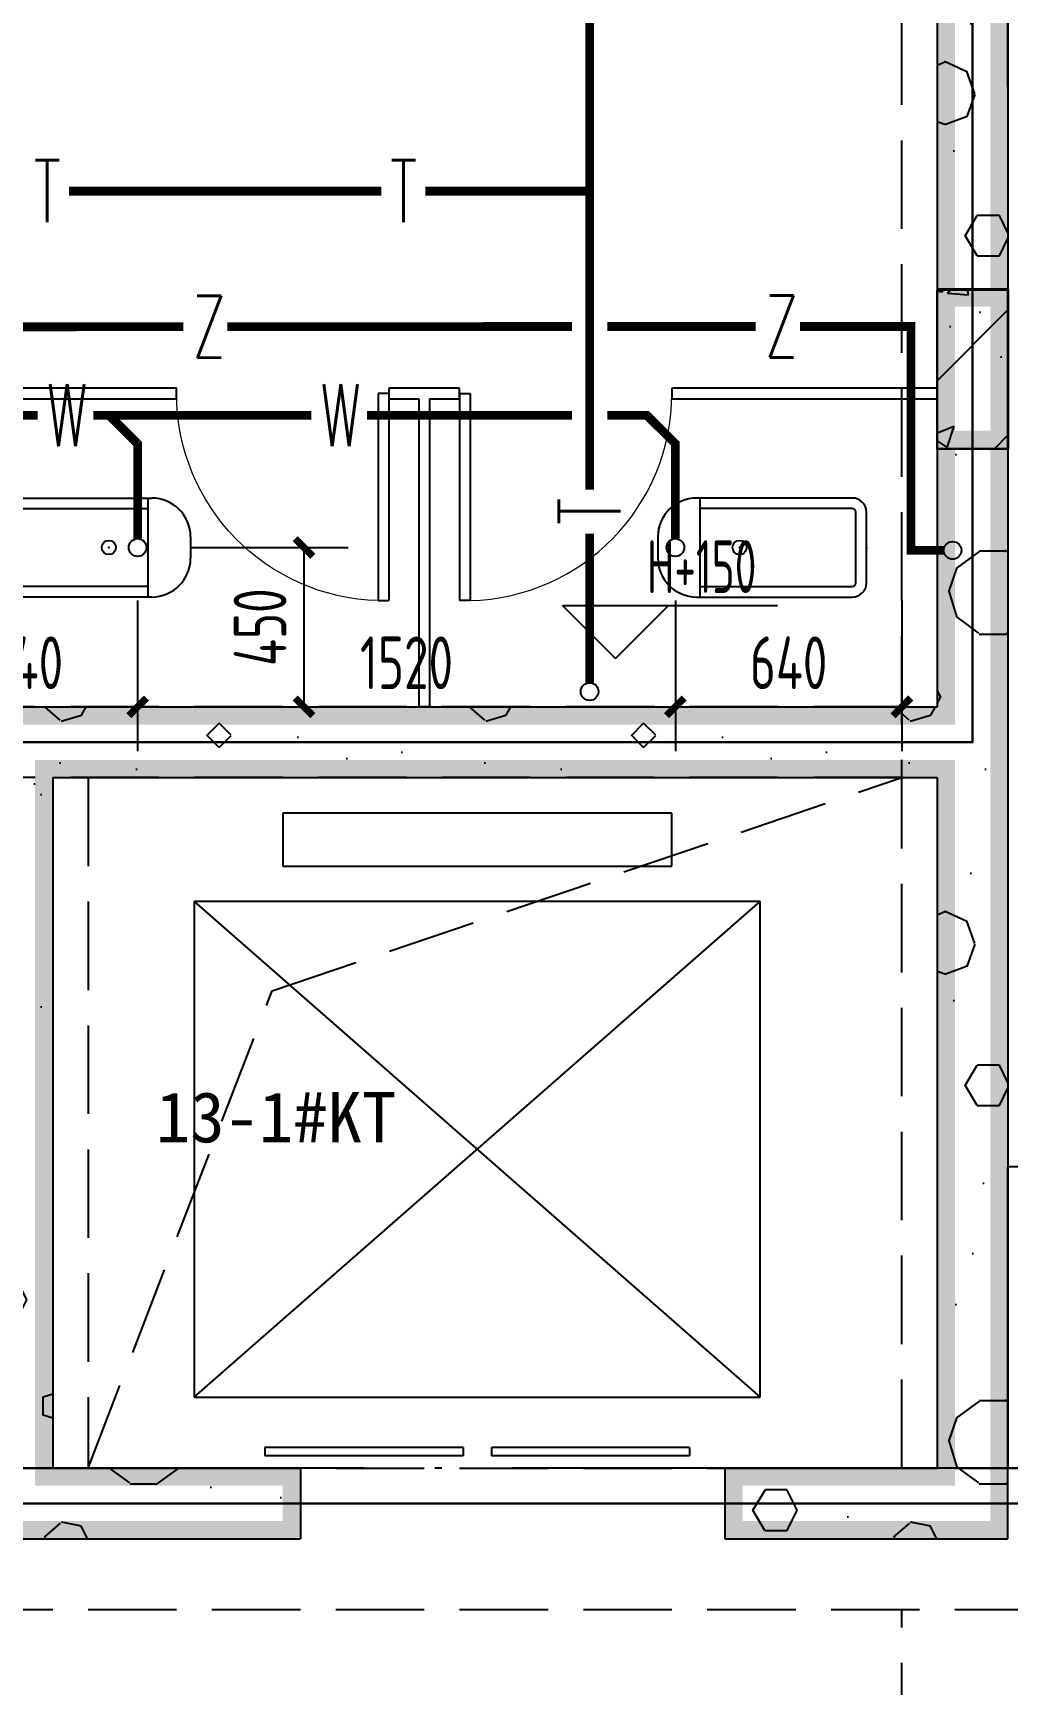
# Model space of a CAD drawing. Extents: x 175123 to 260190, y 15257 to 44959.
# Drawn here: x 238768 to 241524, y 30458 to 35123 of the extents above; entities that cross this region are included whole.
import ezdxf
from ezdxf.enums import TextEntityAlignment as Align
from ezdxf.xclip import XClip

# ---------------------------------------------------------------- set-up
doc = ezdxf.new("R2010")
doc.units = 0
doc.header["$LTSCALE"] = 1000
doc.header["$MEASUREMENT"] = 0
doc.header["$XCLIPFRAME"] = 2
for name, pattern in [('13#结构梁$0$DASH', [0.35, 0.25, -0.1]), ('13#结构梁$0$X-104 13#平面$0$DOTE', [2.42, 2, -0.2, 0.02, -0.2]), ('X-104 13#平面$0$DOTE', [2.42, 2, -0.2, 0.02, -0.2])]:
    doc.linetypes.add(name, pattern=pattern)
for name, color, linetype in [('01-标注_标高', 200, 'Continuous'), ('02-TEXT_标注', 130, 'Continuous'), ('13#结构梁$0$s-beam', 4, '13#结构梁$0$DASH'), ('13#结构梁$0$X-104 13#平面$0$A_AXIS-轴线', 36, '13#结构梁$0$X-104 13#平面$0$DOTE'), ('AXIS_TEXT', 7, 'Continuous'), ('EQUIP_污水', 7, 'Continuous'), ('PIPE-中水', 122, 'Continuous'), ('PIPE-污水', 2, 'Continuous'), ('PIPE-通气', 30, 'Continuous'), ('PUB_WALL', 9, 'Continuous'), ('TEXT_中水', 7, 'Continuous'), ('TEXT_污水', 7, 'Continuous'), ('TEXT_通气', 7, 'Continuous'), ('TWT_DIM', 3, 'Continuous'), ('VPIPE-中水', 122, 'TG_Z'), ('VPIPE-通气', 3, 'Continuous'), ('X-104 13#平面$0$A-E_电梯', 171, 'Continuous'), ('X-104 13#平面$0$A-I_卫-隔断', 214, 'Continuous'), ('X-104 13#平面$0$A_AXIS-轴线', 36, 'X-104 13#平面$0$DOTE'), ('X-104 13#平面$0$s-colu', 40, 'Continuous'), ('X-104 13#平面$1$05-填充_天正', 26, 'Continuous'), ('X-104 13#平面$1$A_STR-砌块墙', 121, 'Continuous'), ('X-104 13#平面$1$A_STR-砼柱', 51, 'Continuous'), ('图层1', 7, 'Continuous')]:
    doc.layers.add(name, color=color, linetype=linetype)
doc.layers.add('X-104 13#平面$0$000套内', color=226, linetype='Continuous', lineweight=30, plot=False)
doc.layers.add('X-104 13#平面$0$DIM_MODI', color=6, linetype='Continuous', plot=False)
doc.styles.add('_TCH_DIM', font='ros1.shx', dxfattribs={"bigfont": 'jd.shx'})
doc.styles.add('_TCH_DIM_T3', font='ROS1', dxfattribs={"width": 0.8, "bigfont": 'JD'})
doc.styles.add('_TWT_PIPETEXT', font='SIMPLEX', dxfattribs={"width": 0.8, "height": 3.5, "bigfont": 'HZTXT'})
doc.styles.add('COMPLEX', font='COMPLEX')
doc.styles.get("Standard").update_dxf_attribs({"font": 'STXIHEI.TTF'})
doc.styles.add('TG_LINETYPE', font='SIMPLEX', dxfattribs={"width": 0.8, "height": 3, "bigfont": 'HZTXT'})
doc.styles.add('图签信息$0$华文细黑', font='STXIHEI.TTF', dxfattribs={"height": 10})
doc.linetypes.add('TG_Z', pattern='A,2,-0.3,["Z",TG_LINETYPE,S=0.1,R=0,X=-0.23,Y=-0.15],0', length=2.3)
doc.dimstyles.new('_TWT_ARCH&&50', dxfattribs={"dimtxt": 148.75, "dimasz": 50, "dimexe": 125, "dimexo": 150, "dimgap": 50, "dimtad": 1, "dimdec": 0, "dimzin": 0, "dimdsep": 46, "dimtxsty": '_TCH_DIM_T3', "dimblk": 'ARCHTICK', "dimcen": 0.09, "dimclrt": 7, "dimazin": 2, "dimtfac": 1, "dimtdec": 0, "dimtix": 1, "dimtmove": 2, "dimatfit": 3, "dimfxl": 0, "dimtolj": 1, "dimtzin": 0, "dimarcsym": 0})
pattern_1 = [(0, (354, -366), (600, 1200), [0, -1200]), (0, (-348, -528), (600, 1200), [0, -1200]), (0, (42, -540), (600, 1200), [0, -1200]), (0, (468, -186), (600, 1200), [0, -1200]), (0, (-30, -600), (600, 1200), [0, -1200]), (0, (588, 570), (600, 1200), [0, -1200]), (0, (222, 474), (600, 1200), [0, -1200]), (0, (414, 324), (600, 1200), [0, -1200]), (0, (-564, 300), (600, 1200), [0, -1200]), (0, (24, 246), (600, 1200), [0, -1200]), (0, (-204, -60), (600, 1200), [0, -1200]), (0, (-192, -510), (600, 1200), [0, -1200]), (0, (258, -558), (600, 1200), [0, -1200]), (0, (588, -30), (600, 1200), [0, -1200]), (0, (-534, -216), (600, 1200), [0, -1200]), (0, (-432, -12), (600, 1200), [0, -1200]), (0, (36, -96), (600, 1200), [0, -1200]), (0, (-132, -270), (600, 1200), [0, -1200]), (0, (-228, 126), (600, 1200), [0, -1200]), (0, (-78, 576), (600, 1200), [0, -1200]), (0, (-486, -468), (600, 1200), [0, -1200]), (0, (174, 330), (600, 1200), [0, -1200]), (0, (-384, 348), (600, 1200), [0, -1200]), (0, (-480, 504), (600, 1200), [0, -1200]), (130.601294, (514.286, 194.286), (-2999.999967, 3600.000016), [52.683, -22074.222]), (18.43495, (428.57, 217.14), (3000, 1200), [54.21, -7535.256]), (90, (428.6, 165.7), (600, 1200), [51.429, -2348.571]), (161.56505, (480, 148.57), (-3000, 1199.9999), [54.21, -7535.256]), (53.1301, (480, 148.57), (600, 1200), [57.143, -5942.857]), (135, (525.7, -462.86), (-600, 1200), [48.487, -3345.625]), (45, (457.14, -462.86), (600, 1200), [48.487, -3345.625]), (135, (491.43, -497.14), (-600, 1200), [48.487, -3345.625]), (45, (491.43, -497.14), (600, 1200), [48.487, -3345.625]), (116.565, (-51.4, 342.9), (-0.0001, 2400), [63.888, -1277.753]), (180, (-80, 400), (-600, 1200), [68.571, -1131.428]), (63.435, (-177.1, 342.9), (5e-06, 2400), [63.888, -1277.753]), (116.565, (-148.6, 285.7), (-0.0001, 2400), [63.888, -1277.753]), (0, (-148.6, 285.7), (600, 1200), [68.571, -1131.428]), (63.435, (-80, 285.7), (5e-06, 2400), [63.888, -1277.753]), (107.10273, (400, -62.857), (-1799.999931, 6000.00001), [77.723, -32565.805]), (143.97263, (377.14, 11.43), (-11399.999855, 8399.99999), [77.723, -16244.04]), (180, (314.3, 57.1), (-600, 1200), [74.286, -1125.714]), (36.02737, (177.14, 11.43), (11399.999916, 8399.99991), [77.723, -16244.04]), (71.56505, (154.29, -57.14), (1800, 6000), [72.28, -7517.186]), (107.10273, (177.143, -131.43), (-1799.999931, 6000.00001), [77.723, -32565.805]), (143.97263, (240, -177.14), (-11399.999855, 8399.99999), [77.723, -16244.04]), (0, (240, -177.1), (600, 1200), [74.286, -1125.714]), (36.02737, (314.29, -177.14), (11399.999916, 8399.99991), [77.723, -16244.04]), (71.56505, (377.14, -131.43), (1800, 6000), [72.28, -7517.186]), (150.25512, (411.43, 497.14), (-1800, 1199.99999), [46.07, -9628.639]), (90, (371.4, 474.3), (600, 1200), [45.714, -2354.285]), (29.74488, (371.43, 474.29), (1800, 1200), [46.07, -9628.639]), (116.565, (131.4, -354.3), (-0.0001, 2400), [63.888, -1277.753]), (168.69007, (102.86, -297.14), (-5400, 1199.99997), [58.275, -12179.371]), (41.185925, (0, -325.714), (14999.99991, 13199.999885), [60.744, -25451.604]), (90, (0, -382.86), (600, 1200), [57.143, -2342.857]), (138.814074, (45.714, -422.857), (-14999.999733, 13200.000084), [60.744, -25451.604]), (16.699244, (45.714, -422.857), (19799.99985, 5999.999937), [59.659, -24997.075]), (60.945396, (102.86, -405.714), (600, 1199.99999), [58.832, -24650.679]), (109.983106, (-371.43, 148.57), (-3000.00001, 8399.999978), [66.884, -28024.395]), (155.556045, (-394.286, 211.43), (-7800.00003, 3599.999925), [69.046, -28930.263]), (24.443955, (-520, 211.43), (7800.000004, 3599.999983), [69.046, -28930.263]), (70.016893, (-542.857, 148.57), (3000.00001, 8399.99998), [66.884, -28024.395]), (109.983106, (-520, 85.714), (-3000.00001, 8399.999978), [66.884, -28024.395]), (160.01689, (-457.14, 62.86), (-3000, 1199.99995), [66.884, -13978.755]), (19.98311, (-457.14, 62.86), (2999.99998, 1200), [66.884, -13978.755]), (70.016893, (-394.286, 85.714), (3000.00001, 8399.99998), [66.884, -28024.395]), (122.00538, (74.29, 40), (-600.00008, 1199.99994), [53.908, -11266.868]), (18.43495, (-5.71, 68.57), (3000, 1200), [54.21, -7535.256]), (90, (-5.7, 17.14), (600, 1200), [51.429, -2348.571]), (161.56505, (45.71, 0), (-3000, 1199.9999), [54.21, -7535.256]), (54.46232, (45.714, 0), (4199.999994, 5999.99999), [49.156, -20596.423]), (116.565, (-274.3, -251.4), (-0.0001, 2400), [63.888, -1277.753]), (180, (-302.9, -194.3), (-600, 1200), [62.857, -1137.143]), (59.03624, (-400, -251.43), (600, 1199.99999), [66.64, -13927.644]), (120.96376, (-365.71, -308.57), (-600.00008, 1199.99994), [66.64, -13927.644]), (0, (-365.7, -308.6), (600, 1200), [62.857, -1137.143]), (63.435, (-302.9, -308.6), (5e-06, 2400), [63.888, -1277.753])]

# ---------------------------------------------------------------- blocks, each defined once
blk = doc.blocks.new('X-104 13#平面')
at = {"layer": 'PUB_WALL'}
for points in [[(53450, 74730), (53500, 74730), (53500, 77300), (53450, 77300)], [(53300, 74730), (53350, 74730), (53350, 77250), (53300, 77200)], [(53350, 74280), (53300, 74280), (53300, 73550), (53350, 73500)], [(53500, 74280), (53450, 74280), (53450, 73450), (53500, 73450)], [(50700, 73550), (53300, 73550), (53350, 73500), (50700, 73500)], [(53500, 73450), (53500, 71400), (53450, 71350), (53450, 73450)], [(50800, 73350), (50800, 73200), (50750, 73200), (50750, 73400)], [(50800, 73350), (53300, 73350), (53350, 73400), (50750, 73400)], [(53300, 73350), (53300, 71400), (53350, 71350), (53350, 73400)], [(50800, 73200), (50800, 71400), (50750, 71350), (50750, 73200)], [(50800, 71400), (51500, 71400), (51500, 71350), (50750, 71350)], [(51500, 71400), (51500, 71200), (51450, 71200), (51450, 71400)], [(52700, 71400), (53300, 71400), (53350, 71350), (52700, 71350)], [(52700, 71400), (52700, 71200), (52750, 71200), (52750, 71400)], [(53500, 71200), (53500, 71400), (53450, 71350), (53450, 71250)], [(50700, 71200), (51500, 71200), (51500, 71250), (50700, 71250)], [(52700, 71200), (53400, 71200), (53400, 71250), (52700, 71250)], [(53400, 71200), (53500, 71200), (53450, 71250), (53400, 71250)]]:
    blk.add_hatch(color=0, dxfattribs=at).paths.add_polyline_path(points)
at = {"layer": 'X-104 13#平面$1$05-填充_天正'}
h = blk.add_hatch(dxfattribs=at)
h.set_pattern_fill('加气混凝土', color=0, scale=100, style=0)
h.set_pattern_definition(pattern_1)
h.paths.add_polyline_path([(53300, 74730), (53500, 74730), (53500, 77300), (53366.7, 77300), (53350, 77250), (53300, 77200)])
h = blk.add_hatch(dxfattribs=at)
h.set_pattern_fill('钢筋混凝土', color=0, scale=100, style=0)
h.set_pattern_definition([(45, (0, 0), (-176.7767, 176.7767), []), (50, (0, 0), (717.26, -62.752), [75, -825]), (355, (0, 0), (-138.7513, 752.192), [60, -660]), (100.4514, (59.8, -5.2), (578.5094, 689.4395), [63.74, -701.142]), (46.1842, (0, 200), (1067.241, -165.519), [112.5, -1237.5]), (96.6356, (88.9, 186.2), (934.663, 974.118), [95.61, -1051.713]), (351.1842, (0, 200), (934.662, 974.119), [90, -990]), (21, (100, 150), (596.907, -402.619), [75, -825]), (326, (100, 150), (243.3153, 725.15), [60, -660]), (71.4514, (149.74, 116.45), (840.2226, 322.5305), [63.74, -701.142]), (37.5, (0, 0), (12.15986, 332.89385), [0, -652, 0, -670, 0, -662.5]), (7.5, (0, 0), (263.0695, 394.4117), [0, -382, 0, -637, 0, -252.5]), (327.5, (-223, 0), (533.8224, -22.5549), [0, -250, 0, -780, 0, -1035]), (317.5, (-323, 0), (583.1862, 100.105), [0, -325, 0, -518, 0, -735])])
h.paths.add_polyline_path([(53300, 74280), (53500, 74280), (53500, 74730), (53300, 74730)])
h = blk.add_hatch(dxfattribs=at)
h.set_pattern_fill('加气混凝土', color=0, scale=100, style=0)
h.set_pattern_definition(pattern_1)
h.paths.add_polyline_path([(53500, 74280), (53300, 74280), (53300, 73550), (53350, 73500), (53366.7, 73450), (53500, 73450)])
h = blk.add_hatch(dxfattribs=at)
h.set_pattern_fill('加气混凝土', color=0, scale=100, style=0)
h.set_pattern_definition(pattern_1)
h.paths.add_polyline_path([(50700, 73416.7), (50750, 73400), (50800, 73350), (53300, 73350), (53350, 73400), (53366.7, 73450), (53350, 73500), (53300, 73550), (50700, 73550)])
h = blk.add_hatch(dxfattribs=at)
h.set_pattern_fill('加气混凝土', color=0, scale=100, style=0)
h.set_pattern_definition(pattern_1)
h.paths.add_polyline_path([(53366.7, 73450), (53350, 73400), (53300, 73350), (53300, 71400), (53350, 71350), (53400, 71333.3), (53450, 71350), (53500, 71400), (53500, 73450)])
h = blk.add_hatch(dxfattribs=at)
h.set_pattern_fill('加气混凝土', color=0, scale=100, style=0)
h.set_pattern_definition(pattern_1)
h.paths.add_polyline_path([(50700, 73416.7), (50650, 73400), (50600, 73350), (50600, 73300), (50650, 73250), (50666.7, 73200), (50800, 73200), (50800, 73350), (50750, 73400)])
h = blk.add_hatch(dxfattribs=at)
h.set_pattern_fill('加气混凝土', color=0, scale=100, style=0)
h.set_pattern_definition(pattern_1)
h.paths.add_polyline_path([(50666.7, 73200), (50650, 73150), (50600, 73100), (50600, 71400), (50650, 71350), (50700, 71333.3), (50750, 71350), (50800, 71400), (50800, 73200)])
h = blk.add_hatch(dxfattribs=at)
h.set_pattern_fill('加气混凝土', color=0, scale=100, style=0)
h.set_pattern_definition(pattern_1)
h.paths.add_polyline_path([(50700, 71333.3), (50700, 71200), (51500, 71200), (51500, 71400), (50800, 71400), (50750, 71350)])
h = blk.add_hatch(dxfattribs=at)
h.set_pattern_fill('加气混凝土', color=0, scale=100, style=0)
h.set_pattern_definition(pattern_1)
h.paths.add_polyline_path([(52700, 71400), (52700, 71200), (53400, 71200), (53400, 71333.3), (53350, 71350), (53300, 71400)])
h = blk.add_hatch(dxfattribs=at)
h.set_pattern_fill('加气混凝土', color=0, scale=100, style=0)
h.set_pattern_definition(pattern_1)
h.paths.add_polyline_path([(53400, 71333.3), (53400, 71200), (53500, 71200), (53500, 71400), (53450, 71350)])
at = {"layer": 'X-104 13#平面$1$A_STR-砼柱'}
for points in [[(53500, 74730), (53300, 74730), (53350, 74680), (53450, 74680)], [(53300, 74730), (53300, 74280), (53350, 74330), (53350, 74680)], [(53500, 74280), (53500, 74730), (53450, 74680), (53450, 74330)], [(53300, 74280), (53500, 74280), (53450, 74330), (53350, 74330)]]:
    blk.add_hatch(color=0, dxfattribs=at).paths.add_polyline_path(points)
at = {"color": 0}
for p, q in [((51720, 74435), (51720, 73850)), ((51750, 74435), (51720, 74435)), ((51750, 74435), (51750, 73850)), ((51950, 74435), (51950, 73850)), ((51950, 74435), (51980, 74435)), ((51980, 74435), (51980, 73850)), ((50640, 74139.8, 0), (51079.7, 74139.8, 0)), ((50640, 74109.8, 0), (51069.7, 74109.8, 0)), ((51069.7, 73860.2, 0), (51069.7, 74139.8, 0)), ((53060, 74139.8, 0), (52620.3, 74139.8, 0)), ((52630.3, 73860.2, 0), (52630.3, 74139.8, 0)), ((53060, 74109.8, 0), (52630.3, 74109.8, 0)), ((53070, 73900.2, 0), (53070, 74099.8, 0)), ((53100, 73900.2, 0), (53100, 74099.8, 0)), ((51189.7, 74029.8, 0), (51189.7, 73970.2, 0)), ((52510.3, 74029.8, 0), (52510.3, 73970.2, 0)), ((51069.7, 73890.2, 0), (50640, 73890.2, 0)), ((52630.3, 73890.2, 0), (53060, 73890.2, 0)), ((51079.7, 73860.2, 0), (50640, 73860.2, 0)), ((51720, 73850), (51750, 73850)), ((51980, 73850), (51950, 73850)), ((52620.3, 73860.2, 0), (53060, 73860.2, 0)), ((52550, 73250), (51450, 73250)), ((51450, 73250), (51450, 73100)), ((52550, 73100), (52550, 73250)), ((51450, 73100), (52550, 73100)), ((51200, 73000), (52800, 71600)), ((51200, 71600), (52800, 73000)), ((51200, 73000), (51200, 73000)), ((52800, 73000), (51200, 73000)), ((51200, 73000), (51200, 71600)), ((52800, 71600), (52800, 73000)), ((53548.8, 72250.6), (53500, 72250.6)), ((53500, 71300), (53500, 72250.6)), ((51200, 71600), (52800, 71600)), ((51960, 71457.6), (51400, 71457.6)), ((51400, 71457.6), (51400, 71434)), ((51960, 71457.6), (51960, 71434)), ((52040, 71457.6), (52040, 71434)), ((52600, 71457.6), (52040, 71457.6)), ((52600, 71457.6), (52600, 71434)), ((51960, 71434), (51400, 71434)), ((52600, 71434), (52040, 71434)), ((53500, 71300), (53548.8, 71300))]:
    blk.add_line(p, q, dxfattribs=at)
for centre in [(50958.6, 74000, 0), (52741.4, 74000, 0)]:
    blk.add_circle(centre, 20, dxfattribs=at)
for centre, radius, start, end in [((51079.7, 74029.8, 0), 110, 0, 90), ((52620.3, 74029.8, 0), 110, 90, 180), ((53060, 74099.8, 0), 40, 0, 90), ((53060, 74099.8, 0), 10, 0, 90), ((51079.7, 73970.2, 0), 110, 270, 0), ((52620.3, 73970.2, 0), 110, 180, 270), ((53060, 73900.2, 0), 10, 270, 0), ((53060, 73900.2, 0), 40, 270, 360)]:
    blk.add_arc(centre, radius, start, end, dxfattribs=at)
at = {"color": 0, "lineweight": 13, "extrusion": (0, 0, -1)}
blk.add_ellipse((51735, 74435), major_axis=(413.7, 413.7), ratio=1, start_param=2.381838, end_param=3.926991, dxfattribs=at)
at = {"color": 0, "lineweight": 13}
blk.add_ellipse((51965, 74435), major_axis=(-413.7, 413.7), ratio=1, start_param=2.381838, end_param=3.926991, dxfattribs=at)
at = {"color": 0}
for p in [(50958.6, 74000, 0), (52741.4, 74000, 0), (53100, 74000)]:
    blk.add_point(p, dxfattribs=at)
at = {"layer": '13#结构梁$0$s-beam', "color": 0}
for p, q in [((53200, 71400), (53200, 80913.9)), ((53200, 73550), (48700, 73550)), ((53200, 73350), (48700, 73350)), ((50900, 73350), (50900, 71400)), ((51420.1, 72747.4), (53200, 73350)), ((50900, 71400), (51420.1, 72747.4)), ((48800, 71400), (57300, 71400)), ((48800, 71000), (57300, 71000)), ((53200, 66900), (53200, 71000))]:
    blk.add_line(p, q, dxfattribs=at)
at = {"layer": '13#结构梁$0$X-104 13#平面$0$A_AXIS-轴线', "color": 0, "linetype": '13#结构梁$0$X-104 13#平面$0$DOTE'}
blk.add_line((60408.4, 71400), (-2925, 71400), dxfattribs=at)
at = {"layer": 'X-104 13#平面$0$000套内', "color": 0}
blk.add_lwpolyline([(4100, 77750), (4100, 68700), (-750, 68700), (-750, 59850), (21950, 59850), (21950, 61450), (58250, 61450), (58250, 71300), (48400, 71300), (48400, 73450), (53400, 73450), (53400, 80500), (58250, 80500), (58250, 81290.1), (53289, 85452.6), (37950, 76613.3), (37950, 72450), (12454.9, 72450), (4447.4, 77750)], close=True, dxfattribs=at)
at = {"layer": 'X-104 13#平面$0$A-E_电梯', "color": 0}
blk.add_line((53500, 75300), (53500, 75977.2), dxfattribs=at)
at = {"layer": 'X-104 13#平面$0$A-I_卫-隔断', "color": 0}
for p, q in [((51150, 74450), (50400, 74450)), ((51150, 74420), (51150, 74450)), ((51850, 74450), (51750, 74450)), ((51750, 74450), (51750, 74420)), ((51950, 74450), (51850, 74450)), ((51950, 74420), (51950, 74450)), ((53300, 74450), (52550, 74450)), ((52550, 74450), (52550, 74420)), ((50400, 74420), (51150, 74420)), ((51750, 74420), (51835, 74420)), ((51835, 74420), (51835, 73550)), ((51865, 74420), (51950, 74420)), ((51865, 74420), (51865, 73550)), ((52550, 74420), (53300, 74420)), ((51865, 73550), (51835, 73550))]:
    blk.add_line(p, q, dxfattribs=at)
at = {"layer": 'X-104 13#平面$0$A_AXIS-轴线', "color": 0, "linetype": 'X-104 13#平面$0$DOTE'}
blk.add_line((60408.4, 71400), (-2925, 71400), dxfattribs=at)
at = {"layer": 'X-104 13#平面$0$DIM_MODI', "color": 0}
blk.add_lwpolyline([(49060.8, 75772.4, 0, 150, 0.5), (49710.8, 75772.4, 0, 150, 0.5), (50760.8, 75772.4, 0, 150, 0.5), (50797.4, 75772.4, 0, 150, 0.5), (50797.4, 76272.4, 0, 150, 0.5), (50797.4, 77622.4, 0, 150, 0.5), (50797.4, 77698.5, 0, 150, 0.5), (49597.4, 77698.5, 0, 150, 0.5), (49060.8, 77698.5, 0, 150, 0.5), (49060.8, 76898.5, 0, 150, 0.5), (49060.8, 76298.5, 0, 150, 0.5)], format="xyseb", close=True, dxfattribs=at)
at = {"layer": 'X-104 13#平面$0$s-colu', "color": 0}
blk.add_lwpolyline([(53300.2, 74278), (53300.2, 74728), (53500.2, 74728), (53500.2, 74278)], close=True, dxfattribs=at)
at = {"layer": 'X-104 13#平面$1$A_STR-砌块墙', "color": 0}
for p, q in [((53500, 77300), (53500, 74730)), ((53300, 77200), (53300, 74730)), ((53300, 74280), (53300, 73550)), ((53500, 74280), (53500, 73450)), ((50700, 73550), (53300, 73550)), ((53500, 73450), (53500, 71400)), ((50800, 73350), (50800, 73200)), ((50800, 73350), (53300, 73350)), ((53300, 73350), (53300, 71400)), ((50800, 73200), (50800, 71400)), ((50800, 71400), (51500, 71400)), ((51500, 71400), (51500, 71200)), ((52700, 71400), (53300, 71400)), ((52700, 71400), (52700, 71200)), ((53500, 71200), (53500, 71400)), ((50700, 71200), (51500, 71200)), ((52700, 71200), (53400, 71200)), ((53400, 71200), (53500, 71200))]:
    blk.add_line(p, q, dxfattribs=at)
at = {"layer": 'X-104 13#平面$1$A_STR-砼柱', "color": 0}
for p, q in [((53500, 74730), (53300, 74730)), ((53300, 74730), (53300, 74280)), ((53500, 74280), (53500, 74730)), ((53300, 74280), (53500, 74280))]:
    blk.add_line(p, q, dxfattribs=at)
at = {"color": 0, "style": '图签信息$0$华文细黑'}
for p in [(72170.3, 105564.8), (72170.3, 43164.8), (72170.3, -19235.2)]:
    blk.add_attdef('200X', text='', height=100, dxfattribs=at).set_placement(p, align=Align.BOTTOM_RIGHT)
at = {"layer": 'AXIS_TEXT', "color": 0, "style": 'COMPLEX', "width": 1.041667}
for p, p2 in [((-400, 156296.3), (0, 156296.3)), ((7800, 156296.3), (8200, 156296.3)), ((12300, 156296.3), (12700, 156296.3)), ((21300, 156296.3), (21700, 156296.3)), ((30300, 156296.3), (30700, 156296.3)), ((39300, 156296.3), (39700, 156296.3)), ((48300, 156296.3), (48700, 156296.3)), ((57300, 156296.3), (57700, 156296.3)), ((-7525, 142576), (-7125, 142576)), ((64743.5, 142576), (65143.5, 142576)), ((-7525, 139476), (-7125, 139476)), ((64743.5, 138976), (65143.5, 138976)), ((-7525, 133576), (-7125, 133576)), ((64743.5, 133576), (65143.5, 133576)), ((-7525, 124576), (-7125, 124576)), ((64743.5, 124576), (65143.5, 124576)), ((-400, 112775), (0, 112775)), ((7800, 112775), (8200, 112775)), ((12300, 112775), (12700, 112775)), ((21300, 112775), (21700, 112775)), ((30300, 112775), (30700, 112775)), ((39300, 112775), (39700, 112775)), ((48300, 112775), (48700, 112775)), ((57300, 112775), (57700, 112775)), ((-400, 89896.3), (0, 89896.3)), ((7800, 89896.3), (8200, 89896.3)), ((12300, 89896.3), (12700, 89896.3)), ((21300, 89896.3), (21700, 89896.3)), ((30300, 89896.3), (30700, 89896.3)), ((39300, 89896.3), (39700, 89896.3)), ((48300, 89896.3), (48700, 89896.3)), ((57300, 89896.3), (57700, 89896.3)), ((-7525, 80176), (-7125, 80176)), ((64743.5, 80176), (65143.5, 80176)), ((-7525, 77076), (-7125, 77076)), ((64743.5, 76576), (65143.5, 76576)), ((-7525, 71176), (-7125, 71176)), ((64743.5, 71176), (65143.5, 71176)), ((-7525, 62176), (-7125, 62176)), ((64743.5, 62176), (65143.5, 62176)), ((-400, 50375), (0, 50375)), ((7800, 50375), (8200, 50375)), ((12300, 50375), (12700, 50375)), ((21300, 50375), (21700, 50375)), ((30300, 50375), (30700, 50375)), ((39300, 50375), (39700, 50375)), ((48300, 50375), (48700, 50375)), ((57300, 50375), (57700, 50375)), ((-400, 27496.3), (0, 27496.3)), ((7800, 27496.3), (8200, 27496.3)), ((12300, 27496.3), (12700, 27496.3)), ((21300, 27496.3), (21700, 27496.3)), ((30300, 27496.3), (30700, 27496.3)), ((39300, 27496.3), (39700, 27496.3)), ((48300, 27496.3), (48700, 27496.3)), ((57300, 27496.3), (57700, 27496.3)), ((-7525, 17776), (-7125, 17776)), ((64743.5, 17776), (65143.5, 17776)), ((-7525, 14676), (-7125, 14676)), ((64743.5, 14176), (65143.5, 14176)), ((-7525, 8776), (-7125, 8776)), ((64743.5, 8776), (65143.5, 8776)), ((-7525, -224), (-7125, -224)), ((64743.5, -224), (65143.5, -224)), ((-400, -12025), (0, -12025)), ((7800, -12025), (8200, -12025)), ((12300, -12025), (12700, -12025)), ((21300, -12025), (21700, -12025)), ((30300, -12025), (30700, -12025)), ((39300, -12025), (39700, -12025)), ((48300, -12025), (48700, -12025)), ((57300, -12025), (57700, -12025))]:
    blk.add_attdef('A', text='', height=448, dxfattribs=at).set_placement(p, p2, align=Align.FIT)
blk = doc.blocks.new('$TwtSys$00000147')
blk.add_circle((0, 0, 0), 1)
blk = doc.blocks.new('_ArchTick')
at = {"color": 0, "linetype": 'ByBlock', "const_width": 0.4}
blk.add_lwpolyline([(-0.5, -0.5), (0.5, 0.5)], dxfattribs=at)
blk = doc.blocks.new('*D347')
at = {"layer": 'Defpoints', "color": 0}
for p in [(239063.7, 33670.3), (239534, 33670.3), (239063.7, 33220.3)]:
    blk.add_point(p, dxfattribs=at)
at = {"layer": 'TWT_DIM', "color": 0, "lineweight": -2}
for p, q in [((239213.7, 33670.3), (239659, 33670.3)), ((239534, 33220.3), (239534, 33670.3)), ((239213.7, 33220.3), (239659, 33220.3))]:
    blk.add_line(p, q, dxfattribs=at)
at = {"layer": 'TWT_DIM', "color": 0, "lineweight": -2, "xscale": 50, "yscale": 50, "zscale": 50}
for p, rotation in [((239534, 33670.3), 90), ((239534, 33220.3), 270)]:
    blk.add_blockref('_ArchTick', p, dxfattribs=dict(at, rotation=rotation))
at = {"layer": 'TWT_DIM', "color": 7, "insert": (239409.7, 33445.3), "char_height": 148.75, "attachment_point": 5, "rotation": 90, "style": '_TCH_DIM_T3'}
blk.add_mtext('\\A1;450', dxfattribs=at)
blk = doc.blocks.new('*D348')
at = {"layer": 'Defpoints', "color": 0}
for p in [(240583.7, 33670.3), (241223.7, 33670.3), (241223.7, 33220.3)]:
    blk.add_point(p, dxfattribs=at)
at = {"layer": 'TWT_DIM', "color": 0, "lineweight": -2}
for p, q in [((240583.7, 33520.3), (240583.7, 33095.3)), ((241223.7, 33520.3), (241223.7, 33095.3)), ((240583.7, 33220.3), (241223.7, 33220.3))]:
    blk.add_line(p, q, dxfattribs=at)
at = {"layer": 'TWT_DIM', "color": 0, "lineweight": -2, "xscale": 50, "yscale": 50, "zscale": 50, "rotation": 180}
blk.add_blockref('_ArchTick', (240583.7, 33220.3), dxfattribs=at)
at = {"layer": 'TWT_DIM', "color": 0, "lineweight": -2, "xscale": 50, "yscale": 50, "zscale": 50}
blk.add_blockref('_ArchTick', (241223.7, 33220.3), dxfattribs=at)
at = {"layer": 'TWT_DIM', "color": 7, "insert": (240903.7, 33344.7), "char_height": 148.75, "attachment_point": 5, "style": '_TCH_DIM_T3'}
blk.add_mtext('\\A1;640', dxfattribs=at)
blk = doc.blocks.new('*D349')
at = {"layer": 'Defpoints', "color": 0}
for p in [(239063.7, 33670.3), (240583.7, 33670.3), (240583.7, 33220.3)]:
    blk.add_point(p, dxfattribs=at)
at = {"layer": 'TWT_DIM', "color": 0, "lineweight": -2}
for p, q in [((239063.7, 33520.3), (239063.7, 33095.3)), ((240583.7, 33520.3), (240583.7, 33095.3)), ((239063.7, 33220.3), (240583.7, 33220.3))]:
    blk.add_line(p, q, dxfattribs=at)
at = {"layer": 'TWT_DIM', "color": 0, "lineweight": -2, "xscale": 50, "yscale": 50, "zscale": 50, "rotation": 180}
blk.add_blockref('_ArchTick', (239063.7, 33220.3), dxfattribs=at)
at = {"layer": 'TWT_DIM', "color": 0, "lineweight": -2, "xscale": 50, "yscale": 50, "zscale": 50}
blk.add_blockref('_ArchTick', (240583.7, 33220.3), dxfattribs=at)
at = {"layer": 'TWT_DIM', "color": 7, "insert": (239823.7, 33344.7), "char_height": 148.75, "attachment_point": 5, "style": '_TCH_DIM_T3'}
blk.add_mtext('\\A1;1520', dxfattribs=at)
blk = doc.blocks.new('*D350')
at = {"layer": 'Defpoints', "color": 0}
for p in [(238423.7, 33670.3), (239063.7, 33670.3), (239063.7, 33220.3)]:
    blk.add_point(p, dxfattribs=at)
at = {"layer": 'TWT_DIM', "color": 0, "lineweight": -2}
for p, q in [((238423.7, 33520.3), (238423.7, 33095.3)), ((239063.7, 33520.3), (239063.7, 33095.3)), ((238423.7, 33220.3), (239063.7, 33220.3))]:
    blk.add_line(p, q, dxfattribs=at)
at = {"layer": 'TWT_DIM', "color": 0, "lineweight": -2, "xscale": 50, "yscale": 50, "zscale": 50, "rotation": 180}
blk.add_blockref('_ArchTick', (238423.7, 33220.3), dxfattribs=at)
at = {"layer": 'TWT_DIM', "color": 0, "lineweight": -2, "xscale": 50, "yscale": 50, "zscale": 50}
blk.add_blockref('_ArchTick', (239063.7, 33220.3), dxfattribs=at)
at = {"layer": 'TWT_DIM', "color": 7, "insert": (238743.7, 33344.7), "char_height": 148.75, "attachment_point": 5, "style": '_TCH_DIM_T3'}
blk.add_mtext('\\A1;640', dxfattribs=at)

msp = doc.modelspace()

# ---------------------------------------------------------------- hatches: boundary and pattern name
at = {"layer": 'PIPE-中水', "linetype": 'Continuous'}
for points in [[(241249.6, 34294.7), (241249.6, 34307.2), (241262.1, 34307.2)], [(241249.6, 34294.7), (241262.1, 34294.7), (241262.1, 34307.2)], [(241249.6, 33662.2), (241237.1, 33662.2), (241237.1, 33649.7)], [(241249.6, 33662.2), (241249.6, 33649.7), (241237.1, 33649.7)]]:
    msp.add_hatch(color=256, dxfattribs=at).paths.add_polyline_path(points)
at = {"layer": 'PIPE-污水', "linetype": 'Continuous'}
for points in [[(240502.8, 34043.8), (240502.8, 34056.3), (240508, 34056.3)], [(240502.8, 34043.8), (240511.7, 34052.7), (240508, 34056.3)], [(239063.7, 33963.5), (239072.5, 33972.3), (239076.2, 33968.7)], [(239063.7, 33963.5), (239076.2, 33963.5), (239076.2, 33968.7)], [(240583.7, 33963.5), (240592.5, 33972.3), (240596.2, 33968.7)], [(240583.7, 33963.5), (240596.2, 33963.5), (240596.2, 33968.7)]]:
    msp.add_hatch(color=256, dxfattribs=at).paths.add_polyline_path(points)

# ---------------------------------------------------------------- linework, layer by layer
at = {"layer": '01-标注_标高'}
for p, q in [((240414.5, 33356.9), (240264.5, 33506.9)), ((240264.5, 33506.9), (240871.8, 33506.9)), ((240414.5, 33356.9), (240264.5, 33506.9)), ((240264.5, 33506.9), (240871.8, 33506.9)), ((240414.5, 33356.9), (240264.5, 33506.9)), ((240264.5, 33506.9), (240871.8, 33506.9)), ((240414.5, 33356.9), (240564.5, 33506.9)), ((240414.5, 33356.9), (240564.5, 33506.9)), ((240414.5, 33356.9), (240564.5, 33506.9))]:
    msp.add_line(p, q, dxfattribs=at)
at = {"layer": 'PIPE-中水', "linetype": 'Continuous', "ltscale": 0.5, "const_width": 25}
for points in [[(238459.4, 34293.7), (239193.1, 34294)], [(239317.7, 34294), (240291.3, 34294.4)], [(240391.3, 34294.4), (240810.8, 34294.5)], [(240935.4, 34294.6), (241249.6, 34294.7)], [(241249.6, 34294.7), (241249.6, 33662.2)], [(241249.6, 33662.2), (241342.2, 33662.2)]]:
    msp.add_lwpolyline(points, dxfattribs=at)
at = {"layer": 'PIPE-污水', "linetype": 'Continuous', "ltscale": 0.5, "const_width": 25}
for points in [[(238781.6, 34043.8), (238737.1, 34043.8)], [(238982.8, 34043.8), (238938.3, 34043.8)], [(239063.7, 33963.5), (238982.8, 34043.8)], [(239555, 34043.8), (238982.8, 34043.8)], [(240291.3, 34043.8), (239711.7, 34043.8)], [(240502.8, 34043.8), (240391.3, 34043.8)], [(240583.7, 33963.5), (240502.8, 34043.8)], [(239063.7, 33695.3), (239063.7, 33963.5)], [(240583.7, 33695.3), (240583.7, 33963.5)]]:
    msp.add_lwpolyline(points, dxfattribs=at)
at = {"layer": 'PIPE-通气', "linetype": 'Continuous', "ltscale": 0.5, "const_width": 25}
for points in [[(240341.3, 34676.9), (240341.3, 35160.4)], [(238869.7, 34676.9), (239752.1, 34676.9)], [(239876.8, 34676.9), (240341.3, 34676.9)], [(240341.3, 33833.8), (240341.3, 34676.9)], [(240341.3, 33288.4), (240341.3, 33709.1)]]:
    msp.add_lwpolyline(points, dxfattribs=at)
at = {"layer": 'VPIPE-中水', "linetype": 'Continuous'}
msp.add_circle((241367.2, 33662.2), 25, dxfattribs=at)
at = {"layer": 'VPIPE-通气', "linetype": 'Continuous'}
msp.add_circle((240341.3, 33263.4), 25, dxfattribs=at)

# ---------------------------------------------------------------- block references
at = {"layer": 'EQUIP_污水', "xscale": 25, "yscale": 25, "zscale": 25}
for p in [(239063.7, 33670.3), (240583.7, 33670.3)]:
    msp.add_blockref('$TwtSys$00000147', p, dxfattribs=at)
at = {"layer": '图层1', "color": 251}
ref = msp.add_blockref('X-104 13#平面', (188023.7, -40329.7), dxfattribs=at)
XClip(ref).set_block_clipping_path([(47300.0000000066, 70599.9999999998), (54100.0000000072, 81199.9999999998)])

# ---------------------------------------------------------------- texts
at = {"layer": '01-标注_标高', "color": 7, "style": '_TCH_DIM', "width": 0.705882}
msp.add_text('H+150', height=148.75, dxfattribs=at).set_placement((240503.3, 33541.9))
msp.add_text('H+150', height=148.75, dxfattribs=at).set_placement((240503.3, 33541.9))
at = {"layer": '02-TEXT_标注'}
msp.add_text('13-1#KT', height=142.71, dxfattribs=at).set_placement((239115.4, 31990.1))
msp.add_text('13-1#KT', height=142.71, dxfattribs=at).set_placement((239115.4, 31990.1))
msp.add_text('13-1#KT', height=142.71, dxfattribs=at).set_placement((239115.4, 31990.1))
at = {"layer": 'TEXT_中水', "style": '_TWT_PIPETEXT', "width": 0.64}
for p in [(239218.1, 34206.5), (240835.8, 34207)]:
    msp.add_text('Z', height=175, rotation=0.0192, dxfattribs=at).set_placement(p)
at = {"layer": 'TEXT_污水', "style": '_TWT_PIPETEXT', "width": 0.64}
for p in [(238806.6, 33956.3), (239580, 33956.3)]:
    msp.add_text('W', height=175, rotation=0, dxfattribs=at).set_placement(p)
at = {"layer": 'TEXT_通气', "style": '_TWT_PIPETEXT', "width": 0.64}
for p in [(238770, 34589.4), (239777.1, 34589.4)]:
    msp.add_text('T', height=175, dxfattribs=at).set_placement(p)
msp.add_text('T', height=175, rotation=90, dxfattribs=at).set_placement((240428.8, 33734.1))

# ---------------------------------------------------------------- dimensions: what is measured, and where the dimension line sits
at = {"layer": 'TWT_DIM'}
for p1, p2, distance, text, picture, middle in [((239063.7, 33220.3), (239063.7, 33670.3), -470.3, '450', '*D347', (239409.7, 33445.3)), ((238423.7, 33670.3), (239063.7, 33670.3), -450, '640', '*D350', (238743.7, 33344.7)), ((239063.7, 33670.3), (240583.7, 33670.3), -450, '1520', '*D349', (239823.7, 33344.7)), ((240583.7, 33670.3), (241223.7, 33670.3), -450, '640', '*D348', (240903.7, 33344.7))]:
    dim = msp.add_aligned_dim(p1=p1, p2=p2, distance=distance, text=text, dimstyle='_TWT_ARCH&&50', dxfattribs=at)
    dim.commit()
    dim.dimension.update_dxf_attribs({"geometry": picture, "text_midpoint": middle})

doc.saveas('drawing.dxf')
